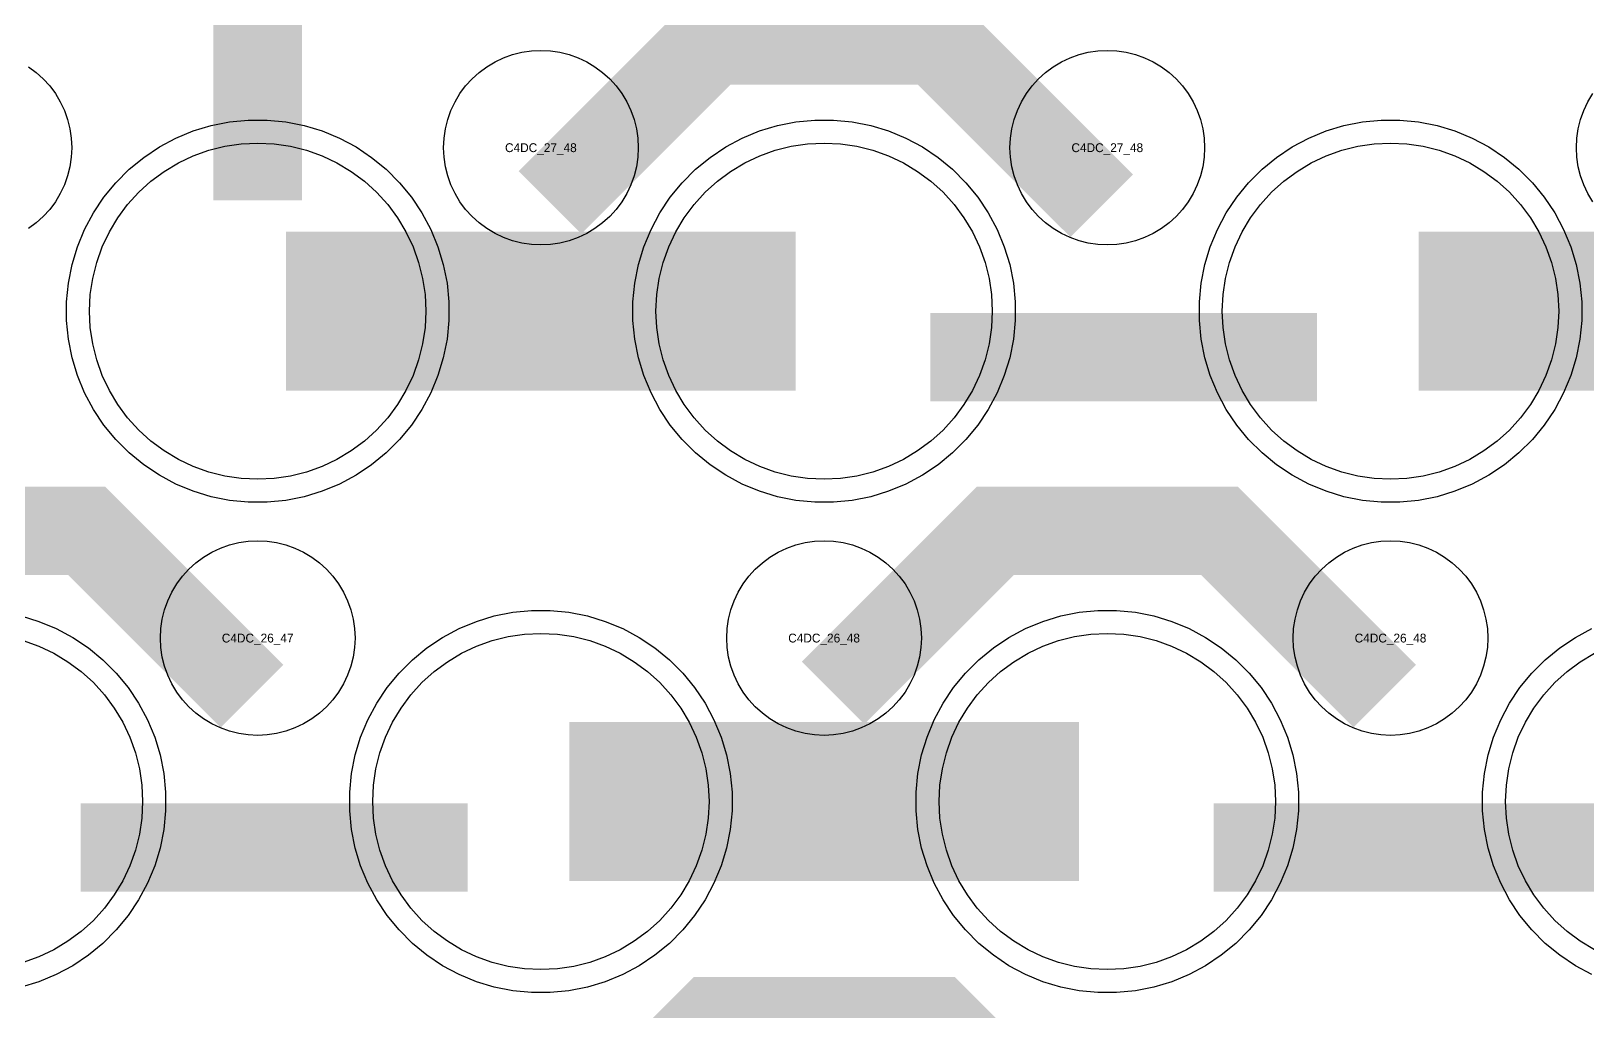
# Model space of a CAD drawing. Extents: x -11880 to 11880, y -14992 to 14992.
# Drawn here: x 3216 to 3655.8, y -11296.3 to -11019.2 of the extents above; entities that cross this region are included whole.
import ezdxf
from ezdxf.enums import TextEntityAlignment as Align

# ---------------------------------------------------------------- set-up
doc = ezdxf.new("R2010")
doc.units = 0
doc.header["$MEASUREMENT"] = 0
for name, color, linetype in [('GDS_775_DT_237', 138, 'CONTINUOUS'), ('RDL1_FS', 34, 'CONTINUOUS'), ('RDL_BS', 160, 'CONTINUOUS')]:
    doc.layers.add(name, color=color, linetype=linetype)

msp = doc.modelspace()

# ---------------------------------------------------------------- linework, layer by layer
at = {"layer": 'RDL1_FS', "color": 241, "true_color": 0xf7abae}
for points in [[(3280, -11145.844), (3275.343, -11145.615), (3270.732, -11144.931), (3266.209, -11143.799), (3261.819, -11142.227), (3257.605, -11140.235), (3253.605, -11137.837), (3249.86, -11135.059), (3246.406, -11131.929), (3243.276, -11128.475), (3240.498, -11124.73), (3238.1, -11120.73), (3236.108, -11116.516), (3234.536, -11112.126), (3233.404, -11107.603), (3232.72, -11102.992), (3232.491, -11098.335), (3232.72, -11093.678), (3233.404, -11089.067), (3234.536, -11084.544), (3236.108, -11080.154), (3238.1, -11075.94), (3240.498, -11071.94), (3243.276, -11068.195), (3246.406, -11064.741), (3249.86, -11061.611), (3253.605, -11058.833), (3257.605, -11056.435), (3261.819, -11054.443), (3266.209, -11052.871), (3270.732, -11051.739), (3275.343, -11051.055), (3280, -11050.826), (3284.657, -11051.055), (3289.268, -11051.739), (3293.791, -11052.871), (3298.181, -11054.443), (3302.395, -11056.435), (3306.395, -11058.833), (3310.14, -11061.611), (3313.594, -11064.741), (3316.724, -11068.195), (3319.502, -11071.94), (3321.9, -11075.94), (3323.892, -11080.154), (3325.464, -11084.544), (3326.596, -11089.067), (3327.28, -11093.678), (3327.509, -11098.335), (3327.28, -11102.992), (3326.596, -11107.603), (3325.464, -11112.126), (3323.892, -11116.516), (3321.9, -11120.73), (3319.502, -11124.73), (3316.724, -11128.475), (3313.594, -11131.929), (3310.14, -11135.059), (3306.395, -11137.837), (3302.395, -11140.235), (3298.181, -11142.227), (3293.791, -11143.799), (3289.268, -11144.931), (3284.657, -11145.615)], [(3440, -11145.844), (3435.343, -11145.615), (3430.732, -11144.931), (3426.209, -11143.799), (3421.819, -11142.227), (3417.605, -11140.235), (3413.605, -11137.837), (3409.86, -11135.059), (3406.406, -11131.929), (3403.276, -11128.475), (3400.498, -11124.73), (3398.1, -11120.73), (3396.108, -11116.516), (3394.536, -11112.126), (3393.404, -11107.603), (3392.72, -11102.992), (3392.491, -11098.335), (3392.72, -11093.678), (3393.404, -11089.067), (3394.536, -11084.544), (3396.108, -11080.154), (3398.1, -11075.94), (3400.498, -11071.94), (3403.276, -11068.195), (3406.406, -11064.741), (3409.86, -11061.611), (3413.605, -11058.833), (3417.605, -11056.435), (3421.819, -11054.443), (3426.209, -11052.871), (3430.732, -11051.739), (3435.343, -11051.055), (3440, -11050.826), (3444.657, -11051.055), (3449.268, -11051.739), (3453.791, -11052.871), (3458.181, -11054.443), (3462.395, -11056.435), (3466.395, -11058.833), (3470.14, -11061.611), (3473.594, -11064.741), (3476.724, -11068.195), (3479.502, -11071.94), (3481.9, -11075.94), (3483.892, -11080.154), (3485.464, -11084.544), (3486.596, -11089.067), (3487.28, -11093.678), (3487.509, -11098.335), (3487.28, -11102.992), (3486.596, -11107.603), (3485.464, -11112.126), (3483.892, -11116.516), (3481.9, -11120.73), (3479.502, -11124.73), (3476.724, -11128.475), (3473.594, -11131.929), (3470.14, -11135.059), (3466.395, -11137.837), (3462.395, -11140.235), (3458.181, -11142.227), (3453.791, -11143.799), (3449.268, -11144.931), (3444.657, -11145.615)], [(3600, -11145.844), (3595.343, -11145.615), (3590.732, -11144.931), (3586.209, -11143.799), (3581.819, -11142.227), (3577.605, -11140.235), (3573.605, -11137.837), (3569.86, -11135.059), (3566.406, -11131.929), (3563.276, -11128.475), (3560.498, -11124.73), (3558.1, -11120.73), (3556.108, -11116.516), (3554.536, -11112.126), (3553.404, -11107.603), (3552.72, -11102.992), (3552.491, -11098.335), (3552.72, -11093.678), (3553.404, -11089.067), (3554.536, -11084.544), (3556.108, -11080.154), (3558.1, -11075.94), (3560.498, -11071.94), (3563.276, -11068.195), (3566.406, -11064.741), (3569.86, -11061.611), (3573.605, -11058.833), (3577.605, -11056.435), (3581.819, -11054.443), (3586.209, -11052.871), (3590.732, -11051.739), (3595.343, -11051.055), (3600, -11050.826), (3604.657, -11051.055), (3609.268, -11051.739), (3613.791, -11052.871), (3618.181, -11054.443), (3622.395, -11056.435), (3626.395, -11058.833), (3630.14, -11061.611), (3633.594, -11064.741), (3636.724, -11068.195), (3639.502, -11071.94), (3641.9, -11075.94), (3643.892, -11080.154), (3645.464, -11084.544), (3646.596, -11089.067), (3647.28, -11093.678), (3647.509, -11098.335), (3647.28, -11102.992), (3646.596, -11107.603), (3645.464, -11112.126), (3643.892, -11116.516), (3641.9, -11120.73), (3639.502, -11124.73), (3636.724, -11128.475), (3633.594, -11131.929), (3630.14, -11135.059), (3626.395, -11137.837), (3622.395, -11140.235), (3618.181, -11142.227), (3613.791, -11143.799), (3609.268, -11144.931), (3604.657, -11145.615)]]:
    msp.add_lwpolyline(points, close=True, dxfattribs=at)
for points in [[(3288.002, -11098.335, 45, 45, 0), (3360.002, -11098.335, 45, 45, 0)], [(3360.002, -11098.335, 45, 45, 0), (3432.002, -11098.335, 45, 45, 0)], [(3608.002, -11098.335, 45, 45, 0), (3680.002, -11098.335, 45, 45, 0)]]:
    msp.add_lwpolyline(points, format="xyseb", dxfattribs=at)
at = {"layer": 'RDL1_FS'}
for points in [[(3360, -11284.409), (3355.343, -11284.18), (3350.732, -11283.496), (3346.209, -11282.364), (3341.819, -11280.792), (3337.605, -11278.8), (3333.605, -11276.402), (3329.86, -11273.624), (3326.406, -11270.494), (3323.276, -11267.04), (3320.498, -11263.295), (3318.1, -11259.295), (3316.108, -11255.081), (3314.536, -11250.691), (3313.404, -11246.168), (3312.72, -11241.557), (3312.491, -11236.9), (3312.72, -11232.243), (3313.404, -11227.632), (3314.536, -11223.109), (3316.108, -11218.719), (3318.1, -11214.505), (3320.498, -11210.505), (3323.276, -11206.76), (3326.406, -11203.306), (3329.86, -11200.176), (3333.605, -11197.398), (3337.605, -11195), (3341.819, -11193.008), (3346.209, -11191.436), (3350.732, -11190.304), (3355.343, -11189.62), (3360, -11189.391), (3364.657, -11189.62), (3369.268, -11190.304), (3373.791, -11191.436), (3378.181, -11193.008), (3382.395, -11195), (3386.395, -11197.398), (3390.14, -11200.176), (3393.594, -11203.306), (3396.724, -11206.76), (3399.502, -11210.505), (3401.9, -11214.505), (3403.892, -11218.719), (3405.464, -11223.109), (3406.596, -11227.632), (3407.28, -11232.243), (3407.509, -11236.9), (3407.28, -11241.557), (3406.596, -11246.168), (3405.464, -11250.691), (3403.892, -11255.081), (3401.9, -11259.295), (3399.502, -11263.295), (3396.724, -11267.04), (3393.594, -11270.494), (3390.14, -11273.624), (3386.395, -11276.402), (3382.395, -11278.8), (3378.181, -11280.792), (3373.791, -11282.364), (3369.268, -11283.496), (3364.657, -11284.18)], [(3520, -11284.409), (3515.343, -11284.18), (3510.732, -11283.496), (3506.209, -11282.364), (3501.819, -11280.792), (3497.605, -11278.8), (3493.605, -11276.402), (3489.86, -11273.624), (3486.406, -11270.494), (3483.276, -11267.04), (3480.498, -11263.295), (3478.1, -11259.295), (3476.108, -11255.081), (3474.536, -11250.691), (3473.404, -11246.168), (3472.72, -11241.557), (3472.491, -11236.9), (3472.72, -11232.243), (3473.404, -11227.632), (3474.536, -11223.109), (3476.108, -11218.719), (3478.1, -11214.505), (3480.498, -11210.505), (3483.276, -11206.76), (3486.406, -11203.306), (3489.86, -11200.176), (3493.605, -11197.398), (3497.605, -11195), (3501.819, -11193.008), (3506.209, -11191.436), (3510.732, -11190.304), (3515.343, -11189.62), (3520, -11189.391), (3524.657, -11189.62), (3529.268, -11190.304), (3533.791, -11191.436), (3538.181, -11193.008), (3542.395, -11195), (3546.395, -11197.398), (3550.14, -11200.176), (3553.594, -11203.306), (3556.724, -11206.76), (3559.502, -11210.505), (3561.9, -11214.505), (3563.892, -11218.719), (3565.464, -11223.109), (3566.596, -11227.632), (3567.28, -11232.243), (3567.509, -11236.9), (3567.28, -11241.557), (3566.596, -11246.168), (3565.464, -11250.691), (3563.892, -11255.081), (3561.9, -11259.295), (3559.502, -11263.295), (3556.724, -11267.04), (3553.594, -11270.494), (3550.14, -11273.624), (3546.395, -11276.402), (3542.395, -11278.8), (3538.181, -11280.792), (3533.791, -11282.364), (3529.268, -11283.496), (3524.657, -11284.18)]]:
    msp.add_lwpolyline(points, close=True, dxfattribs=at)
for points in [[(3213.791, -11191.436), (3218.181, -11193.008), (3222.395, -11195), (3226.395, -11197.398), (3230.14, -11200.176), (3233.594, -11203.306), (3236.724, -11206.76), (3239.502, -11210.505), (3241.9, -11214.505), (3243.892, -11218.719), (3245.464, -11223.109), (3246.596, -11227.632), (3247.28, -11232.243), (3247.509, -11236.9), (3247.28, -11241.557), (3246.596, -11246.168), (3245.464, -11250.691), (3243.892, -11255.081), (3241.9, -11259.295), (3239.502, -11263.295), (3236.724, -11267.04), (3233.594, -11270.494), (3230.14, -11273.624), (3226.395, -11276.402), (3222.395, -11278.8), (3218.181, -11280.792), (3213.791, -11282.364)], [(3657.605, -11278.8), (3653.605, -11276.402), (3649.86, -11273.624), (3646.406, -11270.494), (3643.276, -11267.04), (3640.498, -11263.295), (3638.1, -11259.295), (3636.108, -11255.081), (3634.536, -11250.691), (3633.404, -11246.168), (3632.72, -11241.557), (3632.491, -11236.9), (3632.72, -11232.243), (3633.404, -11227.632), (3634.536, -11223.109), (3636.108, -11218.719), (3638.1, -11214.505), (3640.498, -11210.505), (3643.276, -11206.76), (3646.406, -11203.306), (3649.86, -11200.176), (3653.605, -11197.398), (3657.605, -11195)]]:
    msp.add_lwpolyline(points, dxfattribs=at)
for points in [[(3368.002, -11236.9, 45, 45, 0), (3440.002, -11236.9, 45, 45, 0)], [(3440.002, -11236.9, 45, 45, 0), (3512.002, -11236.9, 45, 45, 0)]]:
    msp.add_lwpolyline(points, format="xyseb", dxfattribs=at)
at = {"layer": 'RDL_BS', "color": 241, "true_color": 0xf7abae}
for points in [[(3280, -11067.06, 25, 25, 0), (3280, -10960.283, 25, 25, 0)], [(3280, -10990.752, 25, 25, 0), (3280, -11036.372, 25, 25, 0)], [(3470.016, -11111.348, 25, 25, 0), (3579.281, -11111.348, 25, 25, 0)]]:
    msp.add_lwpolyline(points, format="xyseb", dxfattribs=at)
at = {"layer": 'RDL_BS'}
for points in [[(3362.562, -11067.649, 25, 25, 0), (3408.377, -11021.834, 25, 25, 0), (3441.93, -11021.834, 25, 25, 0)], [(3518.401, -11068.548, 25, 25, 0), (3471.687, -11021.834, 25, 25, 0), (3441.929, -11021.834, 25, 25, 0)], [(3278.401, -11207.113, 25, 25, 0), (3231.687, -11160.399, 25, 25, 0), (3201.929, -11160.399, 25, 25, 0)], [(3442.562, -11206.214, 25, 25, 0), (3488.377, -11160.399, 25, 25, 0), (3521.93, -11160.399, 25, 25, 0)], [(3598.401, -11207.113, 25, 25, 0), (3551.687, -11160.399, 25, 25, 0), (3521.929, -11160.399, 25, 25, 0)], [(3230.016, -11249.913, 25, 25, 0), (3339.281, -11249.913, 25, 25, 0)], [(3550.016, -11249.913, 25, 25, 0), (3659.281, -11249.913, 25, 25, 0)], [(3362.562, -11344.774, 25, 25, 0), (3408.377, -11298.959, 25, 25, 0), (3441.93, -11298.959, 25, 25, 0)], [(3518.401, -11345.673, 25, 25, 0), (3471.687, -11298.959, 25, 25, 0), (3441.929, -11298.959, 25, 25, 0)]]:
    msp.add_lwpolyline(points, format="xyseb", dxfattribs=at)
for points in [[(3360, -11079.641), (3357.307, -11079.509), (3354.635, -11079.113), (3352.016, -11078.456), (3349.481, -11077.549), (3347.044, -11076.397), (3344.72, -11075.004), (3342.557, -11073.401), (3340.558, -11071.589), (3338.746, -11069.59), (3337.143, -11067.427), (3335.75, -11065.103), (3334.598, -11062.666), (3333.691, -11060.131), (3333.034, -11057.512), (3332.638, -11054.84), (3332.506, -11052.147), (3332.638, -11049.454), (3333.034, -11046.782), (3333.691, -11044.163), (3334.598, -11041.628), (3335.75, -11039.191), (3337.143, -11036.867), (3338.746, -11034.704), (3340.558, -11032.705), (3342.557, -11030.893), (3344.72, -11029.29), (3347.044, -11027.897), (3349.481, -11026.745), (3352.016, -11025.838), (3354.635, -11025.181), (3357.307, -11024.785), (3360, -11024.653), (3362.693, -11024.785), (3365.365, -11025.181), (3367.984, -11025.838), (3370.519, -11026.745), (3372.956, -11027.897), (3375.28, -11029.29), (3377.443, -11030.893), (3379.442, -11032.705), (3381.254, -11034.704), (3382.857, -11036.867), (3384.25, -11039.191), (3385.402, -11041.628), (3386.309, -11044.163), (3386.966, -11046.782), (3387.362, -11049.454), (3387.494, -11052.147), (3387.362, -11054.84), (3386.966, -11057.512), (3386.309, -11060.131), (3385.402, -11062.666), (3384.25, -11065.103), (3382.857, -11067.427), (3381.254, -11069.59), (3379.442, -11071.589), (3377.443, -11073.401), (3375.28, -11075.004), (3372.956, -11076.397), (3370.519, -11077.549), (3367.984, -11078.456), (3365.365, -11079.113), (3362.693, -11079.509)], [(3520, -11079.641), (3517.307, -11079.509), (3514.635, -11079.113), (3512.016, -11078.456), (3509.481, -11077.549), (3507.044, -11076.397), (3504.72, -11075.004), (3502.557, -11073.401), (3500.558, -11071.589), (3498.746, -11069.59), (3497.143, -11067.427), (3495.75, -11065.103), (3494.598, -11062.666), (3493.691, -11060.131), (3493.034, -11057.512), (3492.638, -11054.84), (3492.506, -11052.147), (3492.638, -11049.454), (3493.034, -11046.782), (3493.691, -11044.163), (3494.598, -11041.628), (3495.75, -11039.191), (3497.143, -11036.867), (3498.746, -11034.704), (3500.558, -11032.705), (3502.557, -11030.893), (3504.72, -11029.29), (3507.044, -11027.897), (3509.481, -11026.745), (3512.016, -11025.838), (3514.635, -11025.181), (3517.307, -11024.785), (3520, -11024.653), (3522.693, -11024.785), (3525.365, -11025.181), (3527.984, -11025.838), (3530.519, -11026.745), (3532.956, -11027.897), (3535.28, -11029.29), (3537.443, -11030.893), (3539.442, -11032.705), (3541.254, -11034.704), (3542.857, -11036.867), (3544.25, -11039.191), (3545.402, -11041.628), (3546.309, -11044.163), (3546.966, -11046.782), (3547.362, -11049.454), (3547.494, -11052.147), (3547.362, -11054.84), (3546.966, -11057.512), (3546.309, -11060.131), (3545.402, -11062.666), (3544.25, -11065.103), (3542.857, -11067.427), (3541.254, -11069.59), (3539.442, -11071.589), (3537.443, -11073.401), (3535.28, -11075.004), (3532.956, -11076.397), (3530.519, -11077.549), (3527.984, -11078.456), (3525.365, -11079.113), (3522.693, -11079.509)], [(3280, -11218.206), (3277.307, -11218.074), (3274.635, -11217.678), (3272.016, -11217.021), (3269.481, -11216.114), (3267.044, -11214.962), (3264.72, -11213.569), (3262.557, -11211.966), (3260.558, -11210.154), (3258.746, -11208.155), (3257.143, -11205.992), (3255.75, -11203.668), (3254.598, -11201.231), (3253.691, -11198.696), (3253.034, -11196.077), (3252.638, -11193.405), (3252.506, -11190.712), (3252.638, -11188.019), (3253.034, -11185.347), (3253.691, -11182.728), (3254.598, -11180.193), (3255.75, -11177.756), (3257.143, -11175.432), (3258.746, -11173.269), (3260.558, -11171.27), (3262.557, -11169.458), (3264.72, -11167.855), (3267.044, -11166.462), (3269.481, -11165.31), (3272.016, -11164.403), (3274.635, -11163.746), (3277.307, -11163.35), (3280, -11163.218), (3282.693, -11163.35), (3285.365, -11163.746), (3287.984, -11164.403), (3290.519, -11165.31), (3292.956, -11166.462), (3295.28, -11167.855), (3297.443, -11169.458), (3299.442, -11171.27), (3301.254, -11173.269), (3302.857, -11175.432), (3304.25, -11177.756), (3305.402, -11180.193), (3306.309, -11182.728), (3306.966, -11185.347), (3307.362, -11188.019), (3307.494, -11190.712), (3307.362, -11193.405), (3306.966, -11196.077), (3306.309, -11198.696), (3305.402, -11201.231), (3304.25, -11203.668), (3302.857, -11205.992), (3301.254, -11208.155), (3299.442, -11210.154), (3297.443, -11211.966), (3295.28, -11213.569), (3292.956, -11214.962), (3290.519, -11216.114), (3287.984, -11217.021), (3285.365, -11217.678), (3282.693, -11218.074)], [(3440, -11218.206), (3437.307, -11218.074), (3434.635, -11217.678), (3432.016, -11217.021), (3429.481, -11216.114), (3427.044, -11214.962), (3424.72, -11213.569), (3422.557, -11211.966), (3420.558, -11210.154), (3418.746, -11208.155), (3417.143, -11205.992), (3415.75, -11203.668), (3414.598, -11201.231), (3413.691, -11198.696), (3413.034, -11196.077), (3412.638, -11193.405), (3412.506, -11190.712), (3412.638, -11188.019), (3413.034, -11185.347), (3413.691, -11182.728), (3414.598, -11180.193), (3415.75, -11177.756), (3417.143, -11175.432), (3418.746, -11173.269), (3420.558, -11171.27), (3422.557, -11169.458), (3424.72, -11167.855), (3427.044, -11166.462), (3429.481, -11165.31), (3432.016, -11164.403), (3434.635, -11163.746), (3437.307, -11163.35), (3440, -11163.218), (3442.693, -11163.35), (3445.365, -11163.746), (3447.984, -11164.403), (3450.519, -11165.31), (3452.956, -11166.462), (3455.28, -11167.855), (3457.443, -11169.458), (3459.442, -11171.27), (3461.254, -11173.269), (3462.857, -11175.432), (3464.25, -11177.756), (3465.402, -11180.193), (3466.309, -11182.728), (3466.966, -11185.347), (3467.362, -11188.019), (3467.494, -11190.712), (3467.362, -11193.405), (3466.966, -11196.077), (3466.309, -11198.696), (3465.402, -11201.231), (3464.25, -11203.668), (3462.857, -11205.992), (3461.254, -11208.155), (3459.442, -11210.154), (3457.443, -11211.966), (3455.28, -11213.569), (3452.956, -11214.962), (3450.519, -11216.114), (3447.984, -11217.021), (3445.365, -11217.678), (3442.693, -11218.074)], [(3600, -11218.206), (3597.307, -11218.074), (3594.635, -11217.678), (3592.016, -11217.021), (3589.481, -11216.114), (3587.044, -11214.962), (3584.72, -11213.569), (3582.557, -11211.966), (3580.558, -11210.154), (3578.746, -11208.155), (3577.143, -11205.992), (3575.75, -11203.668), (3574.598, -11201.231), (3573.691, -11198.696), (3573.034, -11196.077), (3572.638, -11193.405), (3572.506, -11190.712), (3572.638, -11188.019), (3573.034, -11185.347), (3573.691, -11182.728), (3574.598, -11180.193), (3575.75, -11177.756), (3577.143, -11175.432), (3578.746, -11173.269), (3580.558, -11171.27), (3582.557, -11169.458), (3584.72, -11167.855), (3587.044, -11166.462), (3589.481, -11165.31), (3592.016, -11164.403), (3594.635, -11163.746), (3597.307, -11163.35), (3600, -11163.218), (3602.693, -11163.35), (3605.365, -11163.746), (3607.984, -11164.403), (3610.519, -11165.31), (3612.956, -11166.462), (3615.28, -11167.855), (3617.443, -11169.458), (3619.442, -11171.27), (3621.254, -11173.269), (3622.857, -11175.432), (3624.25, -11177.756), (3625.402, -11180.193), (3626.309, -11182.728), (3626.966, -11185.347), (3627.362, -11188.019), (3627.494, -11190.712), (3627.362, -11193.405), (3626.966, -11196.077), (3626.309, -11198.696), (3625.402, -11201.231), (3624.25, -11203.668), (3622.857, -11205.992), (3621.254, -11208.155), (3619.442, -11210.154), (3617.443, -11211.966), (3615.28, -11213.569), (3612.956, -11214.962), (3610.519, -11216.114), (3607.984, -11217.021), (3605.365, -11217.678), (3602.693, -11218.074)], [(3357.356, -11290.9), (3352.062, -11290.383), (3346.835, -11289.337), (3341.795, -11287.806), (3336.885, -11285.775), (3332.223, -11283.283), (3327.809, -11280.336), (3323.708, -11276.974), (3319.926, -11273.192), (3316.564, -11269.091), (3313.617, -11264.677), (3311.125, -11260.015), (3309.094, -11255.105), (3307.563, -11250.065), (3306.517, -11244.838), (3306, -11239.544), (3306, -11234.256), (3306.517, -11228.962), (3307.563, -11223.735), (3309.094, -11218.695), (3311.125, -11213.785), (3313.617, -11209.123), (3316.564, -11204.709), (3319.926, -11200.608), (3323.708, -11196.826), (3327.809, -11193.464), (3332.223, -11190.517), (3336.885, -11188.025), (3341.795, -11185.994), (3346.835, -11184.463), (3352.062, -11183.417), (3357.356, -11182.9), (3362.644, -11182.9), (3367.938, -11183.417), (3373.165, -11184.463), (3378.205, -11185.994), (3383.115, -11188.025), (3387.777, -11190.517), (3392.191, -11193.464), (3396.292, -11196.826), (3400.074, -11200.608), (3403.436, -11204.709), (3406.383, -11209.123), (3408.875, -11213.785), (3410.906, -11218.695), (3412.437, -11223.735), (3413.483, -11228.962), (3414, -11234.256), (3414, -11239.544), (3413.483, -11244.838), (3412.437, -11250.065), (3410.906, -11255.105), (3408.875, -11260.015), (3406.383, -11264.677), (3403.436, -11269.091), (3400.074, -11273.192), (3396.292, -11276.974), (3392.191, -11280.336), (3387.777, -11283.283), (3383.115, -11285.775), (3378.205, -11287.806), (3373.165, -11289.337), (3367.938, -11290.383), (3362.644, -11290.9)], [(3517.356, -11290.9), (3512.062, -11290.383), (3506.835, -11289.337), (3501.795, -11287.806), (3496.885, -11285.775), (3492.223, -11283.283), (3487.809, -11280.336), (3483.708, -11276.974), (3479.926, -11273.192), (3476.564, -11269.091), (3473.617, -11264.677), (3471.125, -11260.015), (3469.094, -11255.105), (3467.563, -11250.065), (3466.517, -11244.838), (3466, -11239.544), (3466, -11234.256), (3466.517, -11228.962), (3467.563, -11223.735), (3469.094, -11218.695), (3471.125, -11213.785), (3473.617, -11209.123), (3476.564, -11204.709), (3479.926, -11200.608), (3483.708, -11196.826), (3487.809, -11193.464), (3492.223, -11190.517), (3496.885, -11188.025), (3501.795, -11185.994), (3506.835, -11184.463), (3512.062, -11183.417), (3517.356, -11182.9), (3522.644, -11182.9), (3527.938, -11183.417), (3533.165, -11184.463), (3538.205, -11185.994), (3543.115, -11188.025), (3547.777, -11190.517), (3552.191, -11193.464), (3556.292, -11196.826), (3560.074, -11200.608), (3563.436, -11204.709), (3566.383, -11209.123), (3568.875, -11213.785), (3570.906, -11218.695), (3572.437, -11223.735), (3573.483, -11228.962), (3574, -11234.256), (3574, -11239.544), (3573.483, -11244.838), (3572.437, -11250.065), (3570.906, -11255.105), (3568.875, -11260.015), (3566.383, -11264.677), (3563.436, -11269.091), (3560.074, -11273.192), (3556.292, -11276.974), (3552.191, -11280.336), (3547.777, -11283.283), (3543.115, -11285.775), (3538.205, -11287.806), (3533.165, -11289.337), (3527.938, -11290.383), (3522.644, -11290.9)]]:
    msp.add_lwpolyline(points, close=True, dxfattribs=at)
for points in [[(3215.28, -11029.29), (3217.443, -11030.893), (3219.442, -11032.705), (3221.254, -11034.704), (3222.857, -11036.867), (3224.25, -11039.191), (3225.402, -11041.628), (3226.309, -11044.163), (3226.966, -11046.782), (3227.362, -11049.454), (3227.494, -11052.147), (3227.362, -11054.84), (3226.966, -11057.512), (3226.309, -11060.131), (3225.402, -11062.666), (3224.25, -11065.103), (3222.857, -11067.427), (3221.254, -11069.59), (3219.442, -11071.589), (3217.443, -11073.401), (3215.28, -11075.004)], [(3657.143, -11067.427), (3655.75, -11065.103), (3654.598, -11062.666), (3653.691, -11060.131), (3653.034, -11057.512), (3652.638, -11054.84), (3652.506, -11052.147), (3652.638, -11049.454), (3653.034, -11046.782), (3653.691, -11044.163), (3654.598, -11041.628), (3655.75, -11039.191), (3657.143, -11036.867)], [(3213.165, -11184.463), (3218.205, -11185.994), (3223.115, -11188.025), (3227.777, -11190.517), (3232.191, -11193.464), (3236.292, -11196.826), (3240.074, -11200.608), (3243.436, -11204.709), (3246.383, -11209.123), (3248.875, -11213.785), (3250.906, -11218.695), (3252.437, -11223.735), (3253.483, -11228.962), (3254, -11234.256), (3254, -11239.544), (3253.483, -11244.838), (3252.437, -11250.065), (3250.906, -11255.105), (3248.875, -11260.015), (3246.383, -11264.677), (3243.436, -11269.091), (3240.074, -11273.192), (3236.292, -11276.974), (3232.191, -11280.336), (3227.777, -11283.283), (3223.115, -11285.775), (3218.205, -11287.806), (3213.165, -11289.337)], [(3656.885, -11285.775), (3652.223, -11283.283), (3647.809, -11280.336), (3643.708, -11276.974), (3639.926, -11273.192), (3636.564, -11269.091), (3633.617, -11264.677), (3631.125, -11260.015), (3629.094, -11255.105), (3627.563, -11250.065), (3626.517, -11244.838), (3626, -11239.544), (3626, -11234.256), (3626.517, -11228.962), (3627.563, -11223.735), (3629.094, -11218.695), (3631.125, -11213.785), (3633.617, -11209.123), (3636.564, -11204.709), (3639.926, -11200.608), (3643.708, -11196.826), (3647.809, -11193.464), (3652.223, -11190.517), (3656.885, -11188.025)]]:
    msp.add_lwpolyline(points, dxfattribs=at)
at = {"layer": 'RDL_BS', "color": 241, "true_color": 0xf7abae}
for points in [[(3277.356, -11152.335), (3272.062, -11151.818), (3266.835, -11150.772), (3261.795, -11149.241), (3256.885, -11147.21), (3252.223, -11144.718), (3247.809, -11141.771), (3243.708, -11138.409), (3239.926, -11134.627), (3236.564, -11130.526), (3233.617, -11126.112), (3231.125, -11121.45), (3229.094, -11116.54), (3227.563, -11111.5), (3226.517, -11106.273), (3226, -11100.979), (3226, -11095.691), (3226.517, -11090.397), (3227.563, -11085.17), (3229.094, -11080.13), (3231.125, -11075.22), (3233.617, -11070.558), (3236.564, -11066.144), (3239.926, -11062.043), (3243.708, -11058.261), (3247.809, -11054.899), (3252.223, -11051.952), (3256.885, -11049.46), (3261.795, -11047.429), (3266.835, -11045.898), (3272.062, -11044.852), (3277.356, -11044.335), (3282.644, -11044.335), (3287.938, -11044.852), (3293.165, -11045.898), (3298.205, -11047.429), (3303.115, -11049.46), (3307.777, -11051.952), (3312.191, -11054.899), (3316.292, -11058.261), (3320.074, -11062.043), (3323.436, -11066.144), (3326.383, -11070.558), (3328.875, -11075.22), (3330.906, -11080.13), (3332.437, -11085.17), (3333.483, -11090.397), (3334, -11095.691), (3334, -11100.979), (3333.483, -11106.273), (3332.437, -11111.5), (3330.906, -11116.54), (3328.875, -11121.45), (3326.383, -11126.112), (3323.436, -11130.526), (3320.074, -11134.627), (3316.292, -11138.409), (3312.191, -11141.771), (3307.777, -11144.718), (3303.115, -11147.21), (3298.205, -11149.241), (3293.165, -11150.772), (3287.938, -11151.818), (3282.644, -11152.335)], [(3437.356, -11152.335), (3432.062, -11151.818), (3426.835, -11150.772), (3421.795, -11149.241), (3416.885, -11147.21), (3412.223, -11144.718), (3407.809, -11141.771), (3403.708, -11138.409), (3399.926, -11134.627), (3396.564, -11130.526), (3393.617, -11126.112), (3391.125, -11121.45), (3389.094, -11116.54), (3387.563, -11111.5), (3386.517, -11106.273), (3386, -11100.979), (3386, -11095.691), (3386.517, -11090.397), (3387.563, -11085.17), (3389.094, -11080.13), (3391.125, -11075.22), (3393.617, -11070.558), (3396.564, -11066.144), (3399.926, -11062.043), (3403.708, -11058.261), (3407.809, -11054.899), (3412.223, -11051.952), (3416.885, -11049.46), (3421.795, -11047.429), (3426.835, -11045.898), (3432.062, -11044.852), (3437.356, -11044.335), (3442.644, -11044.335), (3447.938, -11044.852), (3453.165, -11045.898), (3458.205, -11047.429), (3463.115, -11049.46), (3467.777, -11051.952), (3472.191, -11054.899), (3476.292, -11058.261), (3480.074, -11062.043), (3483.436, -11066.144), (3486.383, -11070.558), (3488.875, -11075.22), (3490.906, -11080.13), (3492.437, -11085.17), (3493.483, -11090.397), (3494, -11095.691), (3494, -11100.979), (3493.483, -11106.273), (3492.437, -11111.5), (3490.906, -11116.54), (3488.875, -11121.45), (3486.383, -11126.112), (3483.436, -11130.526), (3480.074, -11134.627), (3476.292, -11138.409), (3472.191, -11141.771), (3467.777, -11144.718), (3463.115, -11147.21), (3458.205, -11149.241), (3453.165, -11150.772), (3447.938, -11151.818), (3442.644, -11152.335)], [(3597.356, -11152.335), (3592.062, -11151.818), (3586.835, -11150.772), (3581.795, -11149.241), (3576.885, -11147.21), (3572.223, -11144.718), (3567.809, -11141.771), (3563.708, -11138.409), (3559.926, -11134.627), (3556.564, -11130.526), (3553.617, -11126.112), (3551.125, -11121.45), (3549.094, -11116.54), (3547.563, -11111.5), (3546.517, -11106.273), (3546, -11100.979), (3546, -11095.691), (3546.517, -11090.397), (3547.563, -11085.17), (3549.094, -11080.13), (3551.125, -11075.22), (3553.617, -11070.558), (3556.564, -11066.144), (3559.926, -11062.043), (3563.708, -11058.261), (3567.809, -11054.899), (3572.223, -11051.952), (3576.885, -11049.46), (3581.795, -11047.429), (3586.835, -11045.898), (3592.062, -11044.852), (3597.356, -11044.335), (3602.644, -11044.335), (3607.938, -11044.852), (3613.165, -11045.898), (3618.205, -11047.429), (3623.115, -11049.46), (3627.777, -11051.952), (3632.191, -11054.899), (3636.292, -11058.261), (3640.074, -11062.043), (3643.436, -11066.144), (3646.383, -11070.558), (3648.875, -11075.22), (3650.906, -11080.13), (3652.437, -11085.17), (3653.483, -11090.397), (3654, -11095.691), (3654, -11100.979), (3653.483, -11106.273), (3652.437, -11111.5), (3650.906, -11116.54), (3648.875, -11121.45), (3646.383, -11126.112), (3643.436, -11130.526), (3640.074, -11134.627), (3636.292, -11138.409), (3632.191, -11141.771), (3627.777, -11144.718), (3623.115, -11147.21), (3618.205, -11149.241), (3613.165, -11150.772), (3607.938, -11151.818), (3602.644, -11152.335)]]:
    msp.add_lwpolyline(points, close=True, dxfattribs=at)

# ---------------------------------------------------------------- texts
at = {"layer": 'GDS_775_DT_237'}
for s, p in [('C4DC_27_48', (3360, -11052.147)), ('C4DC_27_48', (3360, -11052.147)), ('C4DC_27_48', (3520, -11052.147)), ('C4DC_27_48', (3520, -11052.147)), ('C4DC_26_47', (3280, -11190.712)), ('C4DC_26_47', (3280, -11190.712)), ('C4DC_26_48', (3440, -11190.712)), ('C4DC_26_48', (3440, -11190.712)), ('C4DC_26_48', (3600, -11190.712)), ('C4DC_26_48', (3600, -11190.712))]:
    msp.add_text(s, height=2.5, dxfattribs=at).set_placement(p, align=Align.MIDDLE_CENTER)

doc.saveas('drawing.dxf')
